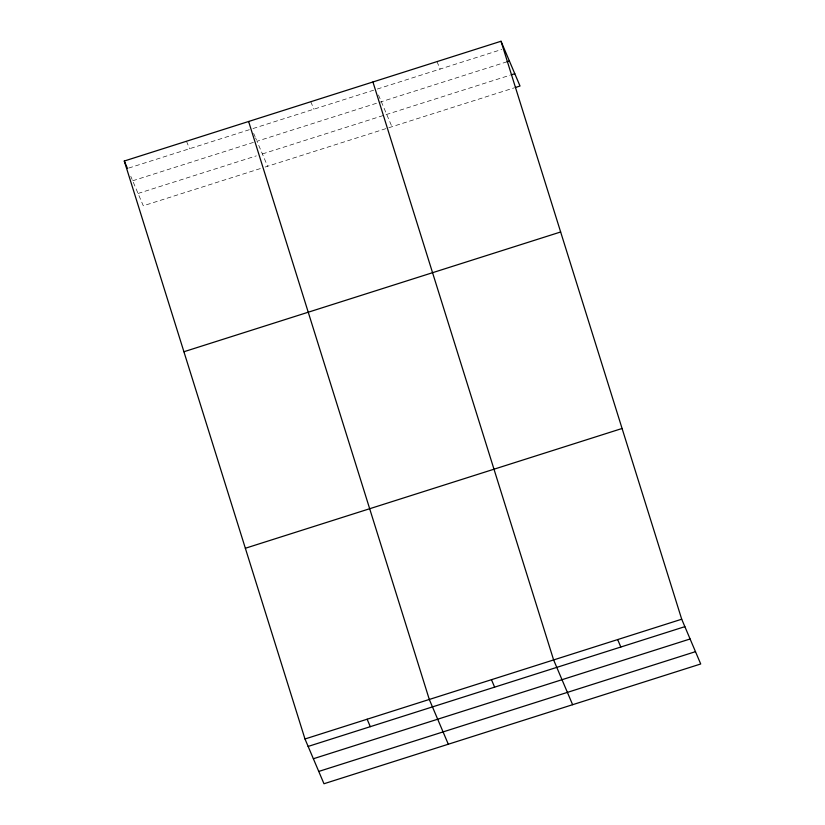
<?xml version="1.0" encoding="UTF-8"?>
<svg xmlns="http://www.w3.org/2000/svg" width="825" height="825" viewBox="0 0 825 825"><rect width="100%" height="100%" fill="white"/><g stroke="black" fill="none" stroke-linecap="round" stroke-linejoin="round"><path stroke-width="0.62" stroke-dasharray="4.12 3.09" d="M128.669 168.073L249.336 129.711M252.986 128.545L373.653 90.193M377.303 89.028L501.765 49.459M132.681 180.778L253.347 142.416M506.993 61.782L256.998 141.25L267.609 166.258M138.064 193.463L256.286 155.884M262.381 153.945L509.963 75.24M260.298 168.589L143.292 205.786L130.773 176.303M265.176 167.032L513.975 87.935M436.972 61.607L440.137 69.052M378.469 95.009L391.937 126.741M310.767 101.733L313.933 109.178M253.667 133.413L255.1 136.775M255.575 137.899L256.523 140.137M186.45 141.25L189.606 148.696"/><path stroke-width="1.24" d="M501.022 41.25L681.708 619.214L700.714 663.981L323.978 783.75L304.982 738.983L124.286 161.019L501.022 41.25L520.018 86.017L515.192 87.553M506.993 61.782L509.407 61.009M511.17 74.858L514.79 73.703M183.913 351.739L560.649 231.98M245.355 548.254L622.081 428.484M304.982 738.983L681.708 619.214M308.137 746.429L684.863 626.66M313.366 758.742L690.092 638.983M318.749 771.437L695.485 651.667M617.667 639.581L620.823 647.027M572.622 704.705L553.616 659.938L372.931 81.974M491.463 679.697L494.618 687.143M448.305 744.232L429.299 699.456L248.614 121.492M367.135 719.225L370.301 726.67M124.286 161.019L127.452 168.465"/></g></svg>
